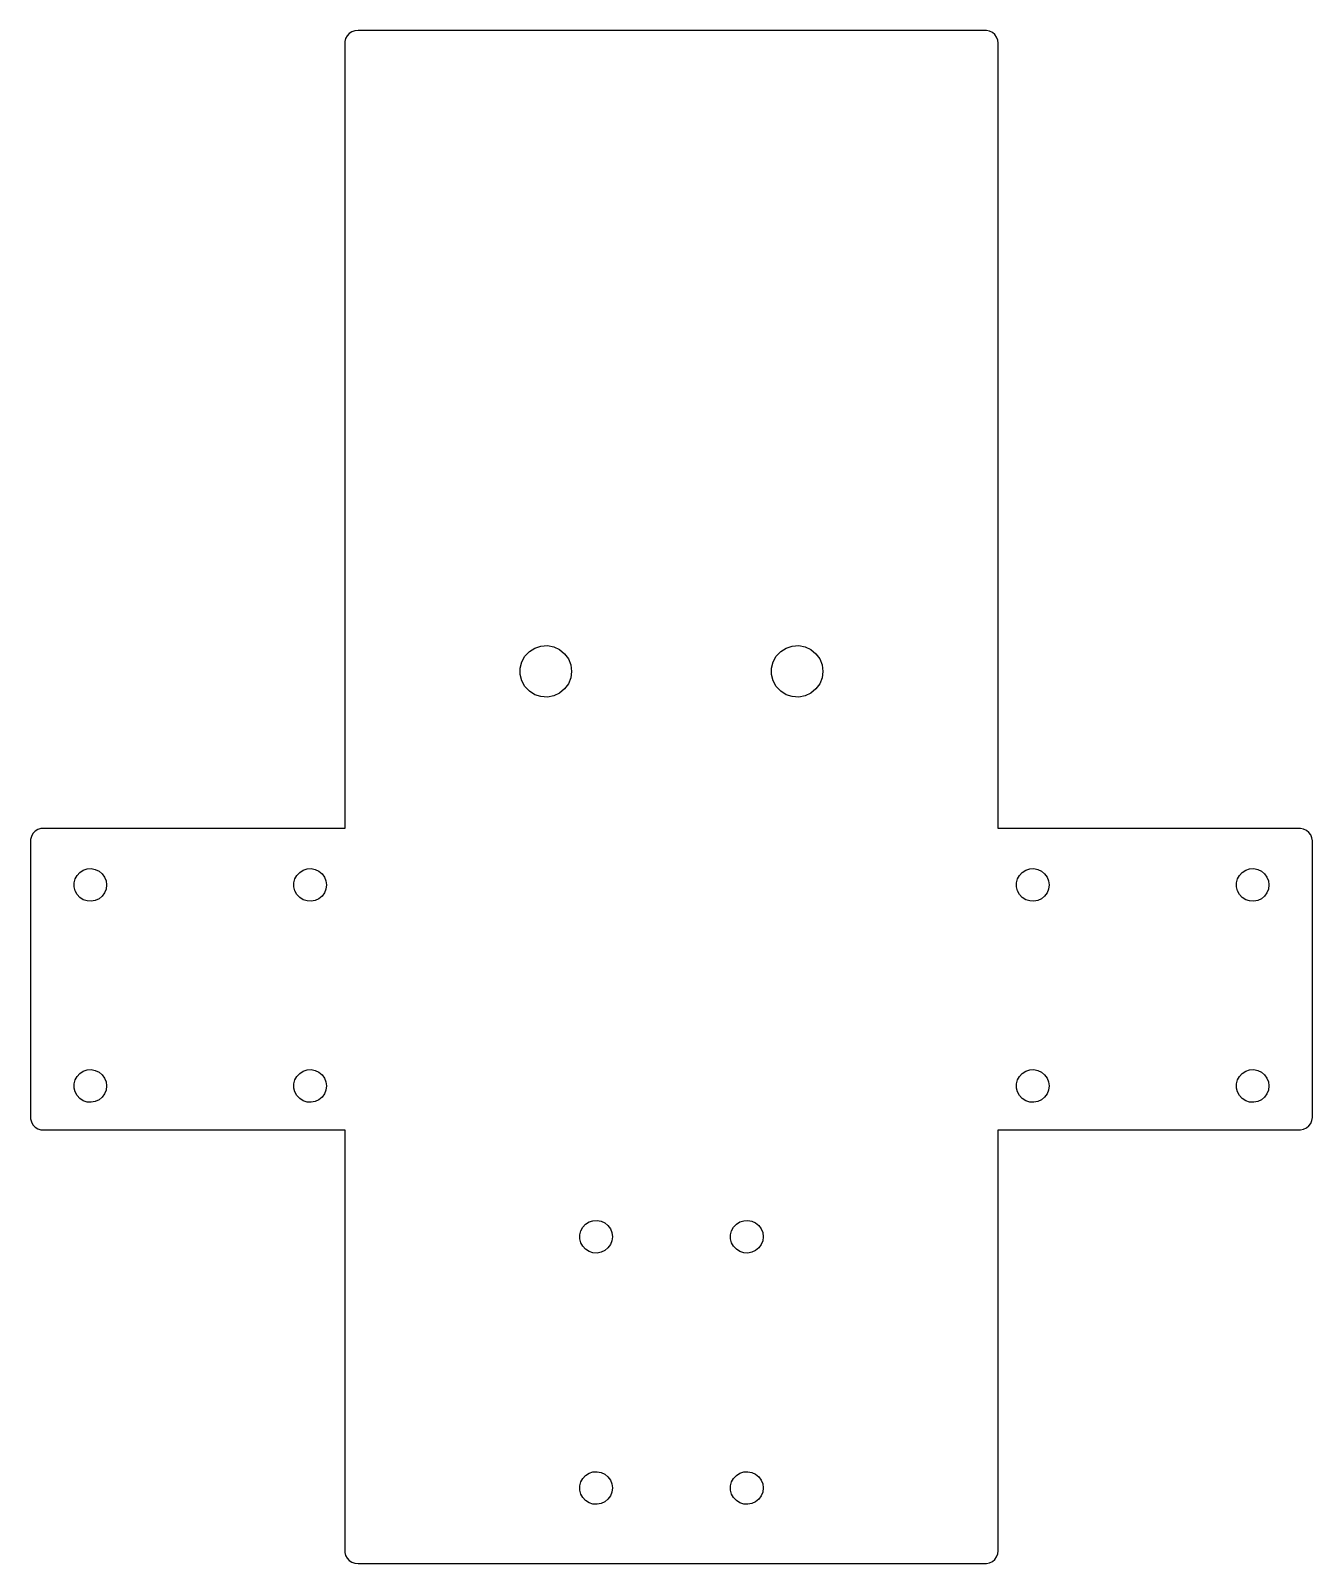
# Model space of a CAD drawing. Header units: metres. Extents: x -102 to 102, y -92 to 152.
import ezdxf

# ---------------------------------------------------------------- set-up
doc = ezdxf.new("R2010")
doc.units = ezdxf.units.M

msp = doc.modelspace()

# ---------------------------------------------------------------- linework, layer by layer
for p, q in [((-51.2748, 151.541), (-51.618, 151.176)), ((-50.8515, 151.81), (-51.2748, 151.541)), ((-50.3748, 151.965), (-50.8515, 151.81)), ((-49.8744, 151.996), (-50.3748, 151.965)), ((50.1256, 151.996), (-49.8744, 151.996)), ((50.618, 151.902), (50.1256, 151.996)), ((51.0716, 151.689), (50.618, 151.902)), ((51.4579, 151.369), (51.0716, 151.689)), ((51.7526, 150.964), (51.4579, 151.369)), ((-51.8595, 150.736), (-51.9842, 150.251)), ((-51.9842, 150.251), (-51.9842, 24.996)), ((-51.618, 151.176), (-51.8595, 150.736)), ((51.9372, 150.497), (51.7526, 150.964)), ((52, 150), (51.9372, 150.497)), ((52, 24.996), (52, 150)), ((-22.6134, 53.1591), (-21.7457, 53.7098)), ((-21.7457, 53.7098), (-20.7682, 54.0274)), ((-20.7682, 54.0274), (-19.7426, 54.0919)), ((-19.7426, 54.0919), (-18.733, 53.8993)), ((-18.733, 53.8993), (-17.8031, 53.4617)), ((17.3866, 53.1591), (18.2543, 53.7098)), ((18.2543, 53.7098), (19.2317, 54.0274)), ((19.2317, 54.0274), (20.2574, 54.0919)), ((20.2574, 54.0919), (21.267, 53.8993)), ((21.267, 53.8993), (22.1969, 53.4617)), ((-24.0677, 50.5139), (-23.8121, 51.5093)), ((-23.8121, 51.5093), (-23.317, 52.4099)), ((-23.317, 52.4099), (-22.6134, 53.1591)), ((-17.8031, 53.4617), (-17.0112, 52.8066)), ((-17.0112, 52.8066), (-16.4071, 51.9752)), ((-16.4071, 51.9752), (-16.0288, 51.0196)), ((15.9323, 50.5139), (16.1879, 51.5093)), ((16.1879, 51.5093), (16.683, 52.4099)), ((16.683, 52.4099), (17.3866, 53.1591)), ((22.1969, 53.4617), (22.9888, 52.8066)), ((22.9888, 52.8066), (23.5928, 51.9752)), ((23.5928, 51.9752), (23.9712, 51.0196)), ((-24.0677, 49.4861), (-24.0677, 50.5139)), ((-23.8121, 48.4907), (-24.0677, 49.4861)), ((-16.0288, 48.9804), (-16.4071, 48.0248)), ((-16.0288, 51.0196), (-15.9, 50)), ((-15.9, 50), (-16.0288, 48.9804)), ((15.9323, 49.4861), (15.9323, 50.5139)), ((16.1879, 48.4907), (15.9323, 49.4861)), ((23.9712, 48.9804), (23.5928, 48.0248)), ((23.9712, 51.0196), (24.1, 50)), ((24.1, 50), (23.9712, 48.9804)), ((-23.317, 47.5901), (-23.8121, 48.4907)), ((-22.6134, 46.8409), (-23.317, 47.5901)), ((-21.7457, 46.2902), (-22.6134, 46.8409)), ((-17.8031, 46.5383), (-18.733, 46.1007)), ((-17.0112, 47.1933), (-17.8031, 46.5383)), ((-16.4071, 48.0248), (-17.0112, 47.1933)), ((16.683, 47.5901), (16.1879, 48.4907)), ((17.3866, 46.8409), (16.683, 47.5901)), ((18.2543, 46.2902), (17.3866, 46.8409)), ((22.1969, 46.5383), (21.267, 46.1007)), ((22.9888, 47.1933), (22.1969, 46.5383)), ((23.5928, 48.0248), (22.9888, 47.1933)), ((-20.7682, 45.9726), (-21.7457, 46.2902)), ((-19.7426, 45.9081), (-20.7682, 45.9726)), ((-18.733, 46.1007), (-19.7426, 45.9081)), ((19.2317, 45.9726), (18.2543, 46.2902)), ((20.2574, 45.9081), (19.2317, 45.9726)), ((21.267, 46.1007), (20.2574, 45.9081)), ((-101.275, 24.541), (-101.618, 24.1756)), ((-100.852, 24.8096), (-101.275, 24.541)), ((-100.375, 24.9646), (-100.852, 24.8096)), ((-99.8744, 24.996), (-100.375, 24.9646)), ((-51.9842, 24.996), (-99.8744, 24.996)), ((100.126, 24.996), (52, 24.996)), ((100.618, 24.9021), (100.126, 24.996)), ((101.072, 24.6886), (100.618, 24.9021)), ((101.458, 24.3691), (101.072, 24.6886)), ((-101.86, 23.7362), (-101.984, 23.2507)), ((-101.984, 23.2507), (-101.984, -21.2507)), ((-101.618, 24.1756), (-101.86, 23.7362)), ((101.753, 23.9635), (101.458, 24.3691)), ((101.937, 23.4974), (101.753, 23.9635)), ((102, 23), (101.937, 23.4974)), ((102, -21), (102, 23)), ((-94.9174, 16.9571), (-94.6034, 17.5282)), ((-94.6034, 17.5282), (-94.1573, 18.0033)), ((-94.1573, 18.0033), (-93.607, 18.3525)), ((-93.607, 18.3525), (-92.9872, 18.5539)), ((-92.9872, 18.5539), (-92.3367, 18.5949)), ((-92.3367, 18.5949), (-91.6965, 18.4727)), ((-91.6965, 18.4727), (-91.1068, 18.1953)), ((-91.1068, 18.1953), (-90.6047, 17.7798)), ((-90.6047, 17.7798), (-90.2216, 17.2525)), ((-90.2216, 17.2525), (-89.9817, 16.6466)), ((-59.9174, 16.9571), (-59.6035, 17.5282)), ((-59.6035, 17.5282), (-59.1573, 18.0033)), ((-59.1573, 18.0033), (-58.607, 18.3525)), ((-58.607, 18.3525), (-57.9872, 18.5539)), ((-57.9872, 18.5539), (-57.3367, 18.5949)), ((-57.3367, 18.5949), (-56.6966, 18.4727)), ((-56.6966, 18.4727), (-56.1069, 18.1953)), ((-56.1069, 18.1953), (-55.6047, 17.7798)), ((-55.6047, 17.7798), (-55.2216, 17.2525)), ((-55.2216, 17.2525), (-54.9817, 16.6466)), ((55.0826, 16.9571), (55.3966, 17.5282)), ((55.3966, 17.5282), (55.8427, 18.0033)), ((55.8427, 18.0033), (56.393, 18.3525)), ((56.393, 18.3525), (57.0128, 18.5539)), ((57.0128, 18.5539), (57.6633, 18.5949)), ((57.6633, 18.5949), (58.3035, 18.4727)), ((58.3035, 18.4727), (58.8932, 18.1953)), ((58.8932, 18.1953), (59.3953, 17.7798)), ((59.3953, 17.7798), (59.7784, 17.2525)), ((59.7784, 17.2525), (60.0183, 16.6466)), ((90.0826, 16.9571), (90.3965, 17.5282)), ((90.3965, 17.5282), (90.8427, 18.0033)), ((90.8427, 18.0033), (91.393, 18.3525)), ((91.393, 18.3525), (92.0128, 18.5539)), ((92.0128, 18.5539), (92.6633, 18.5949)), ((92.6633, 18.5949), (93.3034, 18.4727)), ((93.3034, 18.4727), (93.8931, 18.1953)), ((93.8931, 18.1953), (94.3953, 17.7798)), ((94.3953, 17.7798), (94.7784, 17.2525)), ((94.7784, 17.2525), (95.0183, 16.6466)), ((-95.0795, 16.3259), (-94.9174, 16.9571)), ((-95.0795, 15.6741), (-95.0795, 16.3259)), ((-94.9174, 15.0429), (-95.0795, 15.6741)), ((-94.6034, 14.4718), (-94.9174, 15.0429)), ((-90.2216, 14.7474), (-90.6047, 14.2202)), ((-89.9817, 15.3534), (-90.2216, 14.7474)), ((-89.9817, 16.6466), (-89.9, 16)), ((-89.9, 16), (-89.9817, 15.3534)), ((-60.0795, 16.3259), (-59.9174, 16.9571)), ((-60.0795, 15.6741), (-60.0795, 16.3259)), ((-59.9174, 15.0429), (-60.0795, 15.6741)), ((-59.6035, 14.4718), (-59.9174, 15.0429)), ((-55.2216, 14.7474), (-55.6047, 14.2202)), ((-54.9817, 15.3534), (-55.2216, 14.7474)), ((-54.9817, 16.6466), (-54.9, 16)), ((-54.9, 16), (-54.9817, 15.3534)), ((54.9205, 16.3259), (55.0826, 16.9571)), ((54.9205, 15.6741), (54.9205, 16.3259)), ((55.0826, 15.0429), (54.9205, 15.6741)), ((55.3966, 14.4718), (55.0826, 15.0429)), ((59.7784, 14.7474), (59.3953, 14.2202)), ((60.0183, 15.3534), (59.7784, 14.7474)), ((60.0183, 16.6466), (60.1, 16)), ((60.1, 16), (60.0183, 15.3534)), ((89.9205, 16.3259), (90.0826, 16.9571)), ((89.9205, 15.6741), (89.9205, 16.3259)), ((90.0826, 15.0429), (89.9205, 15.6741)), ((90.3965, 14.4718), (90.0826, 15.0429)), ((94.7784, 14.7474), (94.3953, 14.2202)), ((95.0183, 15.3534), (94.7784, 14.7474)), ((95.0183, 16.6466), (95.1, 16)), ((95.1, 16), (95.0183, 15.3534)), ((-94.1573, 13.9967), (-94.6034, 14.4718)), ((-93.607, 13.6474), (-94.1573, 13.9967)), ((-92.9872, 13.446), (-93.607, 13.6474)), ((-92.3367, 13.4051), (-92.9872, 13.446)), ((-91.6965, 13.5273), (-92.3367, 13.4051)), ((-91.1068, 13.8047), (-91.6965, 13.5273)), ((-90.6047, 14.2202), (-91.1068, 13.8047)), ((-59.1573, 13.9967), (-59.6035, 14.4718)), ((-58.607, 13.6474), (-59.1573, 13.9967)), ((-57.9872, 13.446), (-58.607, 13.6474)), ((-57.3367, 13.4051), (-57.9872, 13.446)), ((-56.6966, 13.5273), (-57.3367, 13.4051)), ((-56.1069, 13.8047), (-56.6966, 13.5273)), ((-55.6047, 14.2202), (-56.1069, 13.8047)), ((55.8427, 13.9967), (55.3966, 14.4718)), ((56.393, 13.6474), (55.8427, 13.9967)), ((57.0128, 13.446), (56.393, 13.6474)), ((57.6633, 13.4051), (57.0128, 13.446)), ((58.3035, 13.5273), (57.6633, 13.4051)), ((58.8932, 13.8047), (58.3035, 13.5273)), ((59.3953, 14.2202), (58.8932, 13.8047)), ((90.8427, 13.9967), (90.3965, 14.4718)), ((91.393, 13.6474), (90.8427, 13.9967)), ((92.0128, 13.446), (91.393, 13.6474)), ((92.6633, 13.4051), (92.0128, 13.446)), ((93.3034, 13.5273), (92.6633, 13.4051)), ((93.8931, 13.8047), (93.3034, 13.5273)), ((94.3953, 14.2202), (93.8931, 13.8047)), ((-94.9174, -15.0429), (-94.6034, -14.4718)), ((-94.6034, -14.4718), (-94.1573, -13.9967)), ((-94.1573, -13.9967), (-93.607, -13.6474)), ((-93.607, -13.6474), (-92.9872, -13.446)), ((-92.9872, -13.446), (-92.3367, -13.4051)), ((-92.3367, -13.4051), (-91.6965, -13.5273)), ((-91.6965, -13.5273), (-91.1068, -13.8047)), ((-91.1068, -13.8047), (-90.6047, -14.2202)), ((-90.6047, -14.2202), (-90.2216, -14.7474)), ((-59.9174, -15.0429), (-59.6035, -14.4718)), ((-59.6035, -14.4718), (-59.1573, -13.9967)), ((-59.1573, -13.9967), (-58.607, -13.6474)), ((-58.607, -13.6474), (-57.9872, -13.446)), ((-57.9872, -13.446), (-57.3367, -13.4051)), ((-57.3367, -13.4051), (-56.6966, -13.5273)), ((-56.6966, -13.5273), (-56.1069, -13.8047)), ((-56.1069, -13.8047), (-55.6047, -14.2202)), ((-55.6047, -14.2202), (-55.2216, -14.7474)), ((55.0826, -15.0429), (55.3966, -14.4718)), ((55.3966, -14.4718), (55.8427, -13.9967)), ((55.8427, -13.9967), (56.393, -13.6474)), ((56.393, -13.6474), (57.0128, -13.446)), ((57.0128, -13.446), (57.6633, -13.4051)), ((57.6633, -13.4051), (58.3035, -13.5273)), ((58.3035, -13.5273), (58.8932, -13.8047)), ((58.8932, -13.8047), (59.3953, -14.2202)), ((59.3953, -14.2202), (59.7784, -14.7474)), ((90.0826, -15.0429), (90.3965, -14.4718)), ((90.3965, -14.4718), (90.8427, -13.9967)), ((90.8427, -13.9967), (91.393, -13.6474)), ((91.393, -13.6474), (92.0128, -13.446)), ((92.0128, -13.446), (92.6633, -13.4051)), ((92.6633, -13.4051), (93.3034, -13.5273)), ((93.3034, -13.5273), (93.8931, -13.8047)), ((93.8931, -13.8047), (94.3953, -14.2202)), ((94.3953, -14.2202), (94.7784, -14.7474)), ((-95.0795, -15.6741), (-94.9174, -15.0429)), ((-95.0795, -16.3259), (-95.0795, -15.6741)), ((-94.9174, -16.9571), (-95.0795, -16.3259)), ((-94.6034, -17.5282), (-94.9174, -16.9571)), ((-90.2216, -14.7474), (-89.9817, -15.3534)), ((-89.9817, -16.6466), (-90.2216, -17.2525)), ((-89.9817, -15.3534), (-89.9, -16)), ((-89.9, -16), (-89.9817, -16.6466)), ((-60.0795, -15.6741), (-59.9174, -15.0429)), ((-60.0795, -16.3259), (-60.0795, -15.6741)), ((-59.9174, -16.9571), (-60.0795, -16.3259)), ((-59.6035, -17.5282), (-59.9174, -16.9571)), ((-55.2216, -14.7474), (-54.9817, -15.3534)), ((-54.9817, -16.6466), (-55.2216, -17.2525)), ((-54.9817, -15.3534), (-54.9, -16)), ((-54.9, -16), (-54.9817, -16.6466)), ((54.9205, -15.6741), (55.0826, -15.0429)), ((54.9205, -16.3259), (54.9205, -15.6741)), ((55.0826, -16.9571), (54.9205, -16.3259)), ((55.3966, -17.5282), (55.0826, -16.9571)), ((59.7784, -14.7474), (60.0183, -15.3534)), ((60.0183, -16.6466), (59.7784, -17.2525)), ((60.0183, -15.3534), (60.1, -16)), ((60.1, -16), (60.0183, -16.6466)), ((89.9205, -15.6741), (90.0826, -15.0429)), ((89.9205, -16.3259), (89.9205, -15.6741)), ((90.0826, -16.9571), (89.9205, -16.3259)), ((90.3965, -17.5282), (90.0826, -16.9571)), ((94.7784, -14.7474), (95.0183, -15.3534)), ((95.0183, -16.6466), (94.7784, -17.2525)), ((95.0183, -15.3534), (95.1, -16)), ((95.1, -16), (95.0183, -16.6466)), ((-94.1573, -18.0033), (-94.6034, -17.5282)), ((-93.607, -18.3525), (-94.1573, -18.0033)), ((-92.9872, -18.5539), (-93.607, -18.3525)), ((-92.3367, -18.5949), (-92.9872, -18.5539)), ((-91.6965, -18.4727), (-92.3367, -18.5949)), ((-91.1068, -18.1953), (-91.6965, -18.4727)), ((-90.6047, -17.7798), (-91.1068, -18.1953)), ((-90.2216, -17.2525), (-90.6047, -17.7798)), ((-59.1573, -18.0033), (-59.6035, -17.5282)), ((-58.607, -18.3525), (-59.1573, -18.0033)), ((-57.9872, -18.5539), (-58.607, -18.3525)), ((-57.3367, -18.5949), (-57.9872, -18.5539)), ((-56.6966, -18.4727), (-57.3367, -18.5949)), ((-56.1069, -18.1953), (-56.6966, -18.4727)), ((-55.6047, -17.7798), (-56.1069, -18.1953)), ((-55.2216, -17.2525), (-55.6047, -17.7798)), ((55.8427, -18.0033), (55.3966, -17.5282)), ((56.393, -18.3525), (55.8427, -18.0033)), ((57.0128, -18.5539), (56.393, -18.3525)), ((57.6633, -18.5949), (57.0128, -18.5539)), ((58.3035, -18.4727), (57.6633, -18.5949)), ((58.8932, -18.1953), (58.3035, -18.4727)), ((59.3953, -17.7798), (58.8932, -18.1953)), ((59.7784, -17.2525), (59.3953, -17.7798)), ((90.8427, -18.0033), (90.3965, -17.5282)), ((91.393, -18.3525), (90.8427, -18.0033)), ((92.0128, -18.5539), (91.393, -18.3525)), ((92.6633, -18.5949), (92.0128, -18.5539)), ((93.3034, -18.4727), (92.6633, -18.5949)), ((93.8931, -18.1953), (93.3034, -18.4727)), ((94.3953, -17.7798), (93.8931, -18.1953)), ((94.7784, -17.2525), (94.3953, -17.7798)), ((-101.984, -21.2507), (-101.86, -21.7362)), ((-101.86, -21.7362), (-101.618, -22.1756)), ((101.753, -21.9635), (101.937, -21.4974)), ((101.937, -21.4974), (102, -21)), ((-101.618, -22.1756), (-101.275, -22.541)), ((-101.275, -22.541), (-100.852, -22.8096)), ((-100.852, -22.8096), (-100.375, -22.9646)), ((-100.375, -22.9646), (-99.8744, -22.996)), ((-99.8744, -22.996), (-51.9842, -22.996)), ((-51.9842, -22.996), (-51.9842, -90.2507)), ((52, -90), (52, -22.996)), ((52, -22.996), (100.126, -22.996)), ((100.126, -22.996), (100.618, -22.9021)), ((100.618, -22.9021), (101.072, -22.6886)), ((101.072, -22.6886), (101.458, -22.3691)), ((101.458, -22.3691), (101.753, -21.9635)), ((-14.4174, -39.0429), (-14.1034, -38.4718)), ((-14.1034, -38.4718), (-13.6573, -37.9967)), ((-13.6573, -37.9967), (-13.107, -37.6474)), ((-13.107, -37.6474), (-12.4872, -37.446)), ((-12.4872, -37.446), (-11.8367, -37.4051)), ((-11.8367, -37.4051), (-11.1965, -37.5273)), ((-11.1965, -37.5273), (-10.6068, -37.8047)), ((-10.6068, -37.8047), (-10.1047, -38.2202)), ((-10.1047, -38.2202), (-9.72159, -38.7474)), ((-9.72159, -38.7474), (-9.48167, -39.3534)), ((9.58258, -39.0429), (9.89655, -38.4718)), ((9.89655, -38.4718), (10.3427, -37.9967)), ((10.3427, -37.9967), (10.893, -37.6474)), ((10.893, -37.6474), (11.5128, -37.446)), ((11.5128, -37.446), (12.1633, -37.4051)), ((12.1633, -37.4051), (12.8034, -37.5273)), ((12.8034, -37.5273), (13.3931, -37.8047)), ((13.3931, -37.8047), (13.8953, -38.2202)), ((13.8953, -38.2202), (14.2784, -38.7474)), ((14.2784, -38.7474), (14.5183, -39.3534)), ((-14.5795, -39.6741), (-14.4174, -39.0429)), ((-14.5795, -40.3259), (-14.5795, -39.6741)), ((-14.4174, -40.9571), (-14.5795, -40.3259)), ((-14.1034, -41.5282), (-14.4174, -40.9571)), ((-9.72159, -41.2525), (-10.1047, -41.7798)), ((-9.48167, -40.6466), (-9.72159, -41.2525)), ((-9.48167, -39.3534), (-9.39999, -40)), ((-9.39999, -40), (-9.48167, -40.6466)), ((9.4205, -39.6741), (9.58258, -39.0429)), ((9.4205, -40.3259), (9.4205, -39.6741)), ((9.58258, -40.9571), (9.4205, -40.3259)), ((9.89655, -41.5282), (9.58258, -40.9571)), ((14.2784, -41.2525), (13.8953, -41.7798)), ((14.5183, -40.6466), (14.2784, -41.2525)), ((14.5183, -39.3534), (14.6, -40)), ((14.6, -40), (14.5183, -40.6466)), ((-13.6573, -42.0033), (-14.1034, -41.5282)), ((-13.107, -42.3525), (-13.6573, -42.0033)), ((-12.4872, -42.5539), (-13.107, -42.3525)), ((-11.8367, -42.5949), (-12.4872, -42.5539)), ((-11.1965, -42.4727), (-11.8367, -42.5949)), ((-10.6068, -42.1953), (-11.1965, -42.4727)), ((-10.1047, -41.7798), (-10.6068, -42.1953)), ((10.3427, -42.0033), (9.89655, -41.5282)), ((10.893, -42.3525), (10.3427, -42.0033)), ((11.5128, -42.5539), (10.893, -42.3525)), ((12.1633, -42.5949), (11.5128, -42.5539)), ((12.8034, -42.4727), (12.1633, -42.5949)), ((13.3931, -42.1953), (12.8034, -42.4727)), ((13.8953, -41.7798), (13.3931, -42.1953)), ((-14.1034, -78.4718), (-13.6573, -77.9967)), ((-13.6573, -77.9967), (-13.107, -77.6474)), ((-13.107, -77.6474), (-12.4872, -77.446)), ((-12.4872, -77.446), (-11.8367, -77.4051)), ((-11.8367, -77.4051), (-11.1965, -77.5273)), ((-11.1965, -77.5273), (-10.6068, -77.8047)), ((-10.6068, -77.8047), (-10.1047, -78.2202)), ((9.89655, -78.4718), (10.3427, -77.9967)), ((10.3427, -77.9967), (10.893, -77.6474)), ((10.893, -77.6474), (11.5128, -77.446)), ((11.5128, -77.446), (12.1633, -77.4051)), ((12.1633, -77.4051), (12.8034, -77.5273)), ((12.8034, -77.5273), (13.3931, -77.8047)), ((13.3931, -77.8047), (13.8953, -78.2202)), ((-14.5795, -79.6741), (-14.4174, -79.0429)), ((-14.5795, -80.3259), (-14.5795, -79.6741)), ((-14.4174, -80.9571), (-14.5795, -80.3259)), ((-14.4174, -79.0429), (-14.1034, -78.4718)), ((-10.1047, -78.2202), (-9.72159, -78.7474)), ((-9.72159, -78.7474), (-9.48167, -79.3534)), ((-9.48167, -79.3534), (-9.39999, -80)), ((-9.39999, -80), (-9.48167, -80.6466)), ((9.4205, -79.6741), (9.58258, -79.0429)), ((9.4205, -80.3259), (9.4205, -79.6741)), ((9.58258, -80.9571), (9.4205, -80.3259)), ((9.58258, -79.0429), (9.89655, -78.4718)), ((13.8953, -78.2202), (14.2784, -78.7474)), ((14.2784, -78.7474), (14.5183, -79.3534)), ((14.5183, -79.3534), (14.6, -80)), ((14.6, -80), (14.5183, -80.6466)), ((-14.1034, -81.5282), (-14.4174, -80.9571)), ((-13.6573, -82.0033), (-14.1034, -81.5282)), ((-13.107, -82.3525), (-13.6573, -82.0033)), ((-12.4872, -82.5539), (-13.107, -82.3525)), ((-11.8367, -82.5949), (-12.4872, -82.5539)), ((-11.1965, -82.4727), (-11.8367, -82.5949)), ((-10.6068, -82.1953), (-11.1965, -82.4727)), ((-10.1047, -81.7798), (-10.6068, -82.1953)), ((-9.72159, -81.2525), (-10.1047, -81.7798)), ((-9.48167, -80.6466), (-9.72159, -81.2525)), ((9.89655, -81.5282), (9.58258, -80.9571)), ((10.3427, -82.0033), (9.89655, -81.5282)), ((10.893, -82.3525), (10.3427, -82.0033)), ((11.5128, -82.5539), (10.893, -82.3525)), ((12.1633, -82.5949), (11.5128, -82.5539)), ((12.8034, -82.4727), (12.1633, -82.5949)), ((13.3931, -82.1953), (12.8034, -82.4727)), ((13.8953, -81.7798), (13.3931, -82.1953)), ((14.2784, -81.2525), (13.8953, -81.7798)), ((14.5183, -80.6466), (14.2784, -81.2525)), ((-51.9842, -90.2507), (-51.8595, -90.7362)), ((51.9372, -90.4974), (52, -90)), ((-51.8595, -90.7362), (-51.618, -91.1756)), ((-51.618, -91.1756), (-51.2748, -91.541)), ((-51.2748, -91.541), (-50.8515, -91.8096)), ((-50.8515, -91.8096), (-50.3748, -91.9646)), ((-50.3748, -91.9646), (-49.8744, -91.996)), ((-49.8744, -91.996), (50.1256, -91.996)), ((50.1256, -91.996), (50.618, -91.9021)), ((50.618, -91.9021), (51.0716, -91.6886)), ((51.0716, -91.6886), (51.4579, -91.3691)), ((51.4579, -91.3691), (51.7526, -90.9635)), ((51.7526, -90.9635), (51.9372, -90.4974))]:
    msp.add_line(p, q)

doc.saveas('drawing.dxf')
